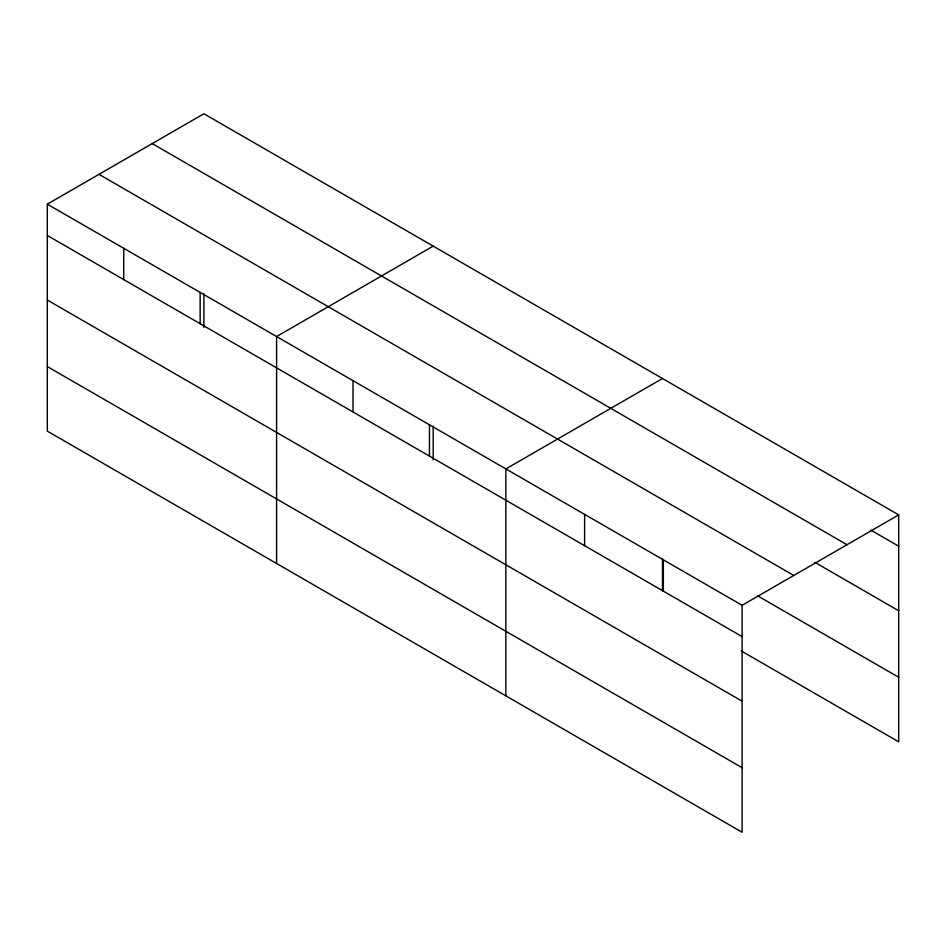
<?xml version="1.0" encoding="UTF-8"?>
<svg xmlns="http://www.w3.org/2000/svg" width="946" height="946" viewBox="0 0 946 946"><rect width="100%" height="100%" fill="white"/><g stroke="black" fill="none" stroke-linecap="round" stroke-linejoin="round"><path stroke-width="1.42" d="M47.3 204.17L742.102 605.298L742.102 832.244L47.3 431.116L47.3 204.17L203.898 113.757L898.7 514.884L898.7 741.83L741.215 650.907M433.185 246.126L276.587 336.54L276.587 563.485M662.472 378.506L505.862 468.92L505.862 695.866M742.102 605.298L898.7 514.884M870.758 530.067L898.7 546.197M152.223 143.591L847.025 544.73M814.873 562.362L898.7 610.761M98.975 174.324L793.777 575.464M757.722 595.885L898.7 677.277M47.3 235.471L742.102 636.611M47.3 300.036L742.102 701.175M47.3 366.551L742.102 767.691M663.359 559.843L663.359 591.144M662.472 558.495L662.472 590.777M584.604 514.376L584.604 545.688M433.185 426.126L433.185 459.862M429.437 424.789L429.437 456.102M353.012 380.67L353.012 411.971M203.898 293.745L203.898 327.493M200.15 292.42L200.15 323.721M123.725 248.29L123.725 279.602"/></g></svg>
